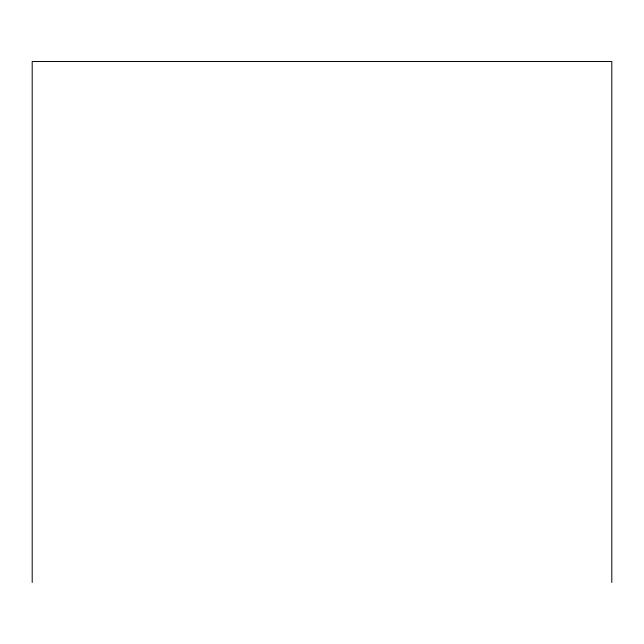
<?xml version="1.0" encoding="UTF-8"?>
<svg xmlns="http://www.w3.org/2000/svg" width="644" height="644" viewBox="0 0 644 644"><rect width="100%" height="100%" fill="white"/><g stroke="black" fill="none" stroke-linecap="round" stroke-linejoin="round"><path stroke-width="0.97" d="M611.8 582.482L611.8 61.518L32.2 61.518L32.2 582.482"/></g></svg>
